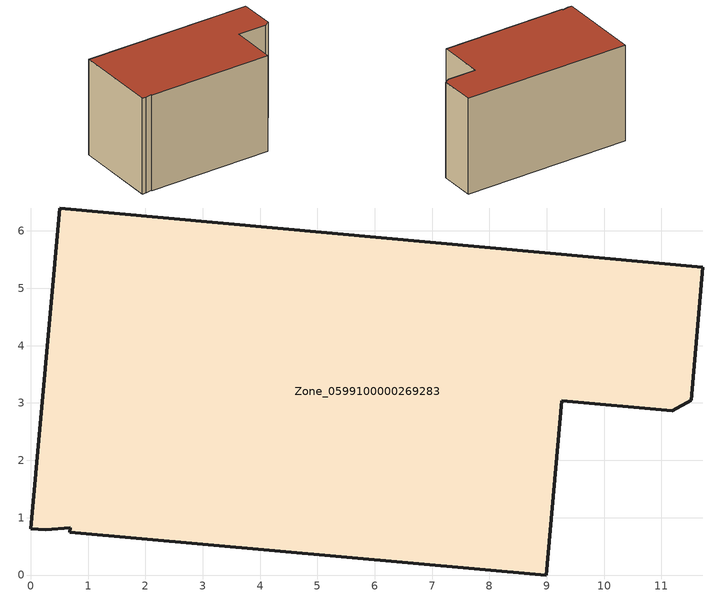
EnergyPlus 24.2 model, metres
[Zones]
Zone_0599100000269283
 floor ground (C_G): 0.27,0.79 0,0.81 0.51,6.4 11.72,5.37 11.52,3.05 11.19,2.87 9.26,3.04 8.99,0 0.68,0.75 0.69,0.82 z0
 wall outside (C_F): 0,0.81 0.27,0.79 0.69,0.82 0.68,0.75 8.99,0 9.26,3.04 11.19,2.87 11.52,3.05 11.72,5.37 0.51,6.4 0,0.81 z0:6.54
 roof outside (C_R): 0.69,0.82 0.68,0.75 8.99,0 9.26,3.04 11.19,2.87 11.52,3.05 11.72,5.37 0.51,6.4 0,0.81 0.27,0.79 z6.54
[BUILDING]
Pand.0599100000269283: North Axis=0; Terrain=City; Loads Convergence Tolerance Value=0.04; Temperature Convergence Tolerance Value=0.4; Solar Distribution=FullExterior; Maximum Number of Warmup Days=25; Minimum Number of Warmup Days=1
[Site:Location]
Rotterdam.The.Hague.AP_ZH_NLD Design_Conditions: Latitude=51.96; Longitude=4.45; Time Zone=1; Elevation=-4.5
[SITE:GROUNDTEMPERATURE:BUILDINGSURFACE]
18, 18, 18, 18, 18, 18, 18, 18, 18, 18, 18, 18
[MATERIAL] Thermal Absorptance=0.9; Solar Absorptance=0.7; Visible Absorptance=0.7
Name | Roughness | Thickness | Conductivity | Density | Specific Heat
G.TC.1946 | MediumSmooth | 0.15 | 1 | 540 | 1210
F.TC.1946 | Rough | 0.3 | 0.857143 | 1920 | 840
R.TC.1946 | MediumRough | 0.2 | 0.909091 | 1500 | 1000
[CONSTRUCTION]
C_G: G.TC.1946
C_F: F.TC.1946
C_R: R.TC.1946
[ZONE]
Zone_0599100000269283: Type=1; Multiplier=1; Ceiling Height=Autocalculate; Volume=Autocalculate; Floor Area=autocalculate; Part of Total Floor Area=Yes
[ZONEINFILTRATION:DESIGNFLOWRATE]
Infil_Zone_0599100000269283: Zone or ZoneList or Space or SpaceList=Zone_0599100000269283; Schedule=AlwaysOn; Design Flow Rate Calculation Method=Flow/Area; Flow Rate per Floor Area=0.003; Constant Term Coefficient=1; Temperature Term Coefficient=0; Velocity Term Coefficient=0; Velocity Squared Term Coefficient=0
[HVACTEMPLATE:ZONE:IDEALLOADSAIRSYSTEM]
Zone_0599100000269283: Maximum Heating Supply Air Temperature=50; Minimum Cooling Supply Air Temperature=13; Maximum Heating Supply Air Humidity Ratio=0.0156; Minimum Cooling Supply Air Humidity Ratio=0.0077; Heating Limit=NoLimit; Cooling Limit=NoLimit; Dehumidification Control Type=ConstantSensibleHeatRatio; Cooling Sensible Heat Ratio=0.7; Dehumidification Setpoint=60; Humidification Control Type=None; Humidification Setpoint=30; Outdoor Air Method=None; Outdoor Air Flow Rate per Person=0.00944; Outdoor Air Flow Rate per Zone Floor Area=0; Outdoor Air Flow Rate per Zone=0; Demand Controlled Ventilation Type=None; Outdoor Air Economizer Type=NoEconomizer; Heat Recovery Type=None; Sensible Heat Recovery Effectiveness=0.7; Latent Heat Recovery Effectiveness=0.65
[ZONECONTROL:THERMOSTAT]
ThermostatControl_Zone_0599100000269283: Zone or ZoneList=Zone_0599100000269283; Control Type Schedule=DualSetpointControlType; Control 1=Thermostat_Zone_0599100000269283; Temperature Difference Between Cutout And Setpoint=0
[THERMOSTATSETPOINT:DUALSETPOINT]
Thermostat_Zone_0599100000269283: Heating Setpoint Temperature Schedule=HeatingSetpoint_Zone_0599100000269283; Cooling Setpoint Temperature Schedule=CoolingSetpoint_Zone_0599100000269283
[SCHEDULE:COMPACT]
HeatingSetpoint_Zone_0599100000269283: Through: 12/31, For: AllDays, Until: 24:00, 21
CoolingSetpoint_Zone_0599100000269283: Through: 12/31, For: AllDays, Until: 24:00, 24
DualSetpointControlType: Through: 12/31, For: AllDays, Until: 24:00, 4
AlwaysOn: Through: 12/31, For: AllDays, Until: 24:00, 1
